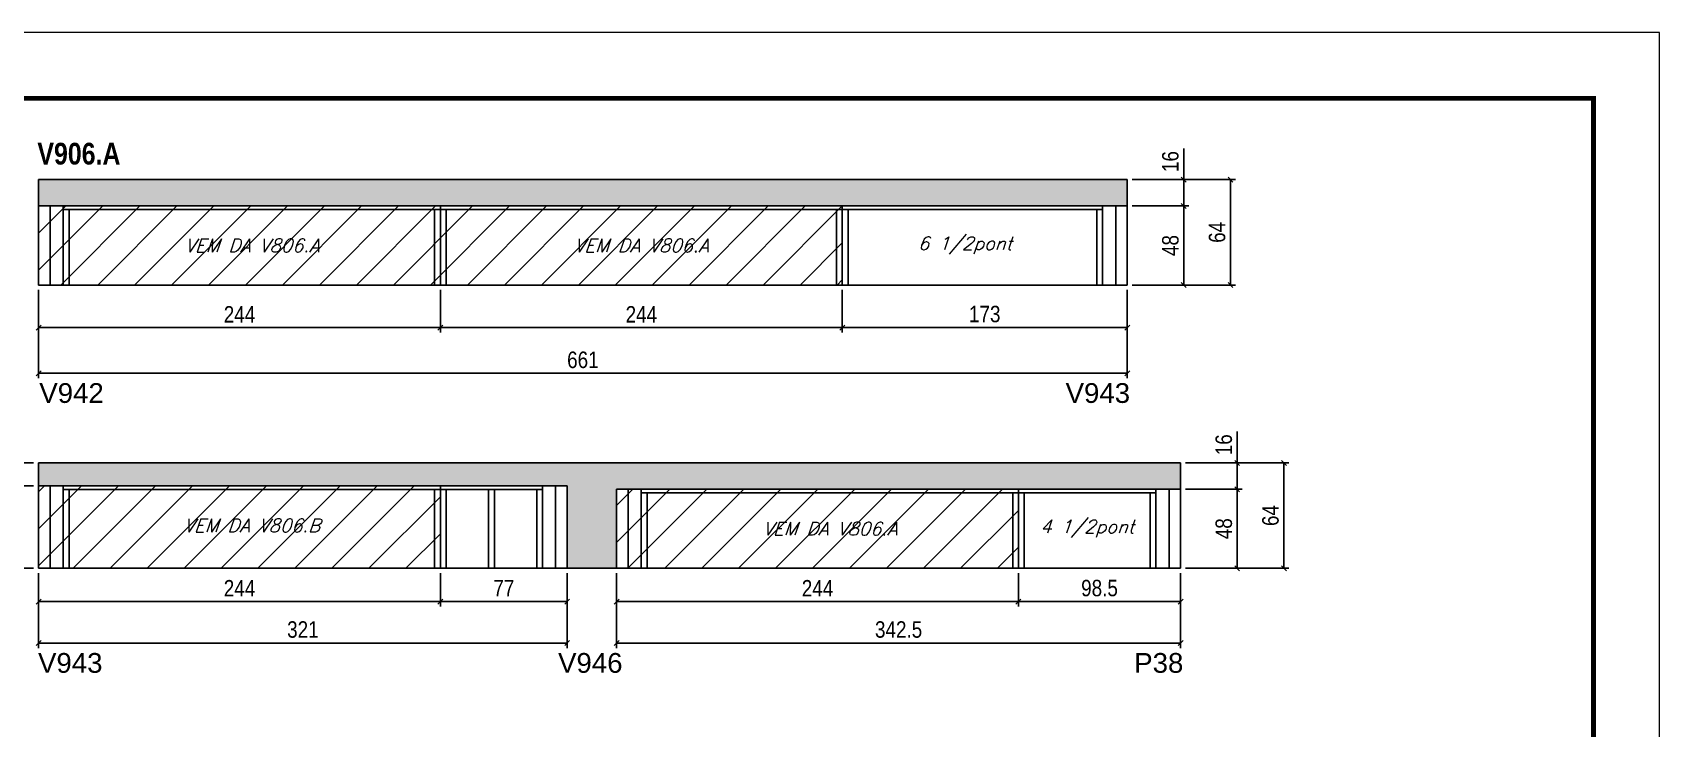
# Model space of a CAD drawing. Extents: x 3309 to 9563, y -2522 to 14608.
# Drawn here: x 5405 to 6393, y 11888 to 12311 of the extents above; entities that cross this region are included whole.
import ezdxf

# ---------------------------------------------------------------- set-up
doc = ezdxf.new("R2010")
doc.units = 0
doc.linetypes.add('DASHED', pattern=[0.75, 0.5, -0.25])
for name, color, linetype in [('5', 5, 'Continuous'), ('COTA', 241, 'Continuous'), ('NOMENCLATURA', 7, 'Continuous'), ('Painéis', 200, 'Continuous'), ('SARR_2.2x7', 40, 'Continuous'), ('SARR_3.5x7', 81, 'Continuous'), ('texto', 7, 'Continuous')]:
    doc.layers.add(name, color=color, linetype=linetype)
for name, color, linetype, lineweight in [('Folhas', 255, 'Continuous', 9), ('Hachura', 251, 'Continuous', 9), ('SARRAFO DE PRESSAO', 251, 'DASHED', 9)]:
    doc.layers.add(name, color=color, linetype=linetype, lineweight=lineweight)
doc.styles.add('COTA TECNICA', font='techl___.ttf', dxfattribs={"height": 10})
doc.styles.add('Romans', font='romans.shx')
doc.styles.get("Standard").update_dxf_attribs({"font": 'arial.ttf'})
doc.styles.add('TECNICA', font='techb___.ttf', dxfattribs={"height": 10})
doc.dimstyles.new('PAINEL', dxfattribs={"dimtxt": 10, "dimasz": 3, "dimexe": 3, "dimexo": 3, "dimgap": 3, "dimtad": 1, "dimdec": 1, "dimzin": 12, "dimdsep": 46, "dimtxsty": 'COTA TECNICA', "dimblk1": 'OBLIQUE', "dimblk2": 'OBLIQUE', "dimsah": 1, "dimcen": 0.9, "dimclrd": 4, "dimclre": 4, "dimclrt": 240, "dimadec": 1, "dimazin": 3, "dimtfac": 1, "dimtdec": 1, "dimtmove": 0, "dimatfit": 3, "dimfxl": 1, "dimtolj": 1, "dimtzin": 12, "dimarcsym": 0})

# ---------------------------------------------------------------- blocks, each defined once
blk = doc.blocks.new('9999999999')
at = {"layer": 'Folhas'}
blk.add_lwpolyline([(98138.98, 34190.21), (99623.98, 34190.21), (99623.98, 35240.21), (98138.98, 35240.21)], close=True, dxfattribs=at)
at = {"layer": 'Folhas', "color": 30, "const_width": 3}
blk.add_lwpolyline([(98213.98, 34230.21), (99583.98, 34230.21), (99583.98, 35200.21), (98213.98, 35200.21)], close=True, dxfattribs=at)
blk = doc.blocks.new('_Oblique')
at = {"color": 0, "linetype": 'ByBlock', "lineweight": -2}
blk.add_line((-0.5, -0.5), (0.5, 0.5), dxfattribs=at)
blk = doc.blocks.new('*D1391')
at = {"layer": 'COTA', "color": 4, "linetype": 'ByBlock', "lineweight": -2, "transparency": 16777216}
for p, q in [((5408.69, 12154.32), (5408.69, 12128.41)), ((5652.69, 12154.32), (5652.69, 12128.41)), ((5652.69, 12131.41), (5408.69, 12131.41))]:
    blk.add_line(p, q, dxfattribs=at)
at = {"layer": 'Defpoints', "color": 0, "linetype": 'ByBlock', "transparency": 16777216}
for p in [(5408.69, 12157.32), (5652.69, 12157.32), (5408.69, 12131.41)]:
    blk.add_point(p, dxfattribs=at)
at = {"layer": 'COTA', "color": 4, "linetype": 'ByBlock', "lineweight": -2, "transparency": 16777216, "xscale": 3, "yscale": 3, "zscale": 3, "rotation": 180}
blk.add_blockref('_Oblique', (5408.69, 12131.41), dxfattribs=at)
at = {"layer": 'COTA', "color": 4, "linetype": 'ByBlock', "lineweight": -2, "transparency": 16777216, "xscale": 3, "yscale": 3, "zscale": 3}
blk.add_blockref('_Oblique', (5652.69, 12131.41), dxfattribs=at)
at = {"layer": 'COTA', "color": 240, "linetype": 'ByBlock', "transparency": 16777216, "insert": (5530.69, 12139.48), "char_height": 10, "attachment_point": 5, "style": 'COTA TECNICA'}
blk.add_mtext('\\A1;244', dxfattribs=at)
blk = doc.blocks.new('*D1394')
at = {"layer": 'COTA', "color": 4, "linetype": 'ByBlock', "lineweight": -2, "transparency": 16777216}
for p, q in [((5408.69, 12154.32), (5408.69, 12100.7)), ((6069.69, 12154.32), (6069.69, 12100.7)), ((6069.69, 12103.7), (5408.69, 12103.7))]:
    blk.add_line(p, q, dxfattribs=at)
at = {"layer": 'Defpoints', "color": 0, "linetype": 'ByBlock', "transparency": 16777216}
for p in [(5408.69, 12157.32), (6069.69, 12157.32), (5408.69, 12103.7)]:
    blk.add_point(p, dxfattribs=at)
at = {"layer": 'COTA', "color": 4, "linetype": 'ByBlock', "lineweight": -2, "transparency": 16777216, "xscale": 3, "yscale": 3, "zscale": 3, "rotation": 180}
blk.add_blockref('_Oblique', (5408.69, 12103.7), dxfattribs=at)
at = {"layer": 'COTA', "color": 4, "linetype": 'ByBlock', "lineweight": -2, "transparency": 16777216, "xscale": 3, "yscale": 3, "zscale": 3}
blk.add_blockref('_Oblique', (6069.69, 12103.7), dxfattribs=at)
at = {"layer": 'COTA', "color": 240, "linetype": 'ByBlock', "transparency": 16777216, "insert": (5739.19, 12111.8), "char_height": 10, "attachment_point": 5, "style": 'COTA TECNICA'}
blk.add_mtext('\\A1;661', dxfattribs=at)
blk = doc.blocks.new('*D1392')
at = {"layer": 'COTA', "color": 4, "lineweight": -2, "transparency": 16777216}
for p, q in [((5652.69, 12154.32), (5652.69, 12128.41)), ((5896.69, 12154.32), (5896.69, 12128.41)), ((5652.69, 12131.41), (5896.69, 12131.41))]:
    blk.add_line(p, q, dxfattribs=at)
at = {"layer": 'Defpoints', "color": 0, "transparency": 16777216}
for p in [(5652.69, 12157.32, 0), (5896.69, 12157.32, 0), (5896.69, 12131.41)]:
    blk.add_point(p, dxfattribs=at)
at = {"layer": 'COTA', "color": 4, "lineweight": -2, "transparency": 16777216, "xscale": 3, "yscale": 3, "zscale": 3, "rotation": 180}
blk.add_blockref('_Oblique', (5652.69, 12131.41), dxfattribs=at)
at = {"layer": 'COTA', "color": 4, "lineweight": -2, "transparency": 16777216, "xscale": 3, "yscale": 3, "zscale": 3}
blk.add_blockref('_Oblique', (5896.69, 12131.41), dxfattribs=at)
at = {"layer": 'COTA', "color": 240, "transparency": 16777216, "insert": (5774.69, 12139.48), "char_height": 10, "attachment_point": 5, "style": 'COTA TECNICA'}
blk.add_mtext('\\A1;244', dxfattribs=at)
blk = doc.blocks.new('*D1393')
at = {"layer": 'COTA', "color": 4, "lineweight": -2, "transparency": 16777216}
for p, q in [((6072.69, 12221.32), (6135.41, 12221.32)), ((6132.41, 12221.32), (6132.41, 12157.32)), ((6072.69, 12157.32), (6135.41, 12157.32))]:
    blk.add_line(p, q, dxfattribs=at)
at = {"layer": 'Defpoints', "color": 0, "transparency": 16777216}
for p in [(6069.69, 12221.32, 0), (6069.69, 12157.32, 0), (6132.41, 12157.32)]:
    blk.add_point(p, dxfattribs=at)
at = {"layer": 'COTA', "color": 4, "lineweight": -2, "transparency": 16777216, "xscale": 3, "yscale": 3, "zscale": 3}
for p, rotation in [((6132.41, 12221.32), 90), ((6132.41, 12157.32), 270)]:
    blk.add_blockref('_Oblique', p, dxfattribs=dict(at, rotation=rotation))
at = {"layer": 'COTA', "color": 240, "transparency": 16777216, "insert": (6124.31, 12189.32), "char_height": 10, "attachment_point": 5, "rotation": 90, "style": 'COTA TECNICA'}
blk.add_mtext('\\A1;64', dxfattribs=at)
blk = doc.blocks.new('*D1395')
at = {"layer": 'COTA', "color": 4, "lineweight": -2, "transparency": 16777216}
for p, q in [((5896.69, 12154.32), (5896.69, 12128.41)), ((6069.69, 12154.32), (6069.69, 12128.41)), ((5896.69, 12131.41), (6069.69, 12131.41))]:
    blk.add_line(p, q, dxfattribs=at)
at = {"layer": 'Defpoints', "color": 0, "transparency": 16777216}
for p in [(5896.69, 12157.32, 0), (6069.69, 12157.32, 0), (6069.69, 12131.41)]:
    blk.add_point(p, dxfattribs=at)
at = {"layer": 'COTA', "color": 4, "lineweight": -2, "transparency": 16777216, "xscale": 3, "yscale": 3, "zscale": 3, "rotation": 180}
blk.add_blockref('_Oblique', (5896.69, 12131.41), dxfattribs=at)
at = {"layer": 'COTA', "color": 4, "lineweight": -2, "transparency": 16777216, "xscale": 3, "yscale": 3, "zscale": 3}
blk.add_blockref('_Oblique', (6069.69, 12131.41), dxfattribs=at)
at = {"layer": 'COTA', "color": 240, "transparency": 16777216, "insert": (5983.19, 12139.63), "char_height": 10, "attachment_point": 5, "style": 'COTA TECNICA'}
blk.add_mtext('\\A1;173', dxfattribs=at)
blk = doc.blocks.new('*D1396')
at = {"layer": 'COTA', "color": 4, "lineweight": -2, "transparency": 16777216}
for p, q in [((6072.69, 12205.32), (6107.05, 12205.32)), ((6104.05, 12205.32), (6104.05, 12157.32)), ((6072.69, 12157.32), (6107.05, 12157.32))]:
    blk.add_line(p, q, dxfattribs=at)
at = {"layer": 'Defpoints', "color": 0, "transparency": 16777216}
for p in [(6069.69, 12205.32, 0), (6069.69, 12157.32, 0), (6104.05, 12157.32)]:
    blk.add_point(p, dxfattribs=at)
at = {"layer": 'COTA', "color": 4, "lineweight": -2, "transparency": 16777216, "xscale": 3, "yscale": 3, "zscale": 3}
for p, rotation in [((6104.05, 12205.32), 90), ((6104.05, 12157.32), 270)]:
    blk.add_blockref('_Oblique', p, dxfattribs=dict(at, rotation=rotation))
at = {"layer": 'COTA', "color": 240, "transparency": 16777216, "insert": (6095.95, 12181.32), "char_height": 10, "attachment_point": 5, "rotation": 90, "style": 'COTA TECNICA'}
blk.add_mtext('\\A1;48', dxfattribs=at)
blk = doc.blocks.new('*D1397')
at = {"layer": 'COTA', "color": 4, "lineweight": -2, "transparency": 16777216}
for p, q in [((6104.05, 12221.32), (6104.05, 12240.34)), ((6072.69, 12221.32), (6107.05, 12221.32)), ((6104.05, 12205.32), (6104.05, 12221.32)), ((6072.69, 12205.32), (6107.05, 12205.32))]:
    blk.add_line(p, q, dxfattribs=at)
at = {"layer": 'Defpoints', "color": 0, "transparency": 16777216}
for p in [(6069.69, 12221.32, 0), (6104.05, 12221.32), (6069.69, 12205.32, 0)]:
    blk.add_point(p, dxfattribs=at)
at = {"layer": 'COTA', "color": 4, "lineweight": -2, "transparency": 16777216, "xscale": 3, "yscale": 3, "zscale": 3}
for p, rotation in [((6104.05, 12221.32), 90), ((6104.05, 12205.32), 270)]:
    blk.add_blockref('_Oblique', p, dxfattribs=dict(at, rotation=rotation))
at = {"layer": 'COTA', "color": 240, "transparency": 16777216, "insert": (6095.95, 12232.33), "char_height": 10, "attachment_point": 5, "rotation": 90, "style": 'COTA TECNICA'}
blk.add_mtext('\\A1;16', dxfattribs=at)
blk = doc.blocks.new('*D1398')
at = {"layer": 'COTA', "color": 4, "linetype": 'ByBlock', "lineweight": -2, "transparency": 16777216}
for p, q in [((5408.69, 11982.25), (5408.69, 11936.76)), ((5729.65, 11982.25), (5729.65, 11936.76)), ((5729.65, 11939.76), (5408.69, 11939.76))]:
    blk.add_line(p, q, dxfattribs=at)
at = {"layer": 'Defpoints', "color": 0, "linetype": 'ByBlock', "transparency": 16777216}
for p in [(5408.69, 11985.25), (5729.65, 11985.25), (5408.69, 11939.76)]:
    blk.add_point(p, dxfattribs=at)
at = {"layer": 'COTA', "color": 4, "linetype": 'ByBlock', "lineweight": -2, "transparency": 16777216, "xscale": 3, "yscale": 3, "zscale": 3, "rotation": 180}
blk.add_blockref('_Oblique', (5408.69, 11939.76), dxfattribs=at)
at = {"layer": 'COTA', "color": 4, "linetype": 'ByBlock', "lineweight": -2, "transparency": 16777216, "xscale": 3, "yscale": 3, "zscale": 3}
blk.add_blockref('_Oblique', (5729.65, 11939.76), dxfattribs=at)
at = {"layer": 'COTA', "color": 240, "linetype": 'ByBlock', "transparency": 16777216, "insert": (5569.17, 11947.97), "char_height": 10, "attachment_point": 5, "style": 'COTA TECNICA'}
blk.add_mtext('\\A1;321', dxfattribs=at)
blk = doc.blocks.new('*D1399')
at = {"layer": 'COTA', "color": 4, "lineweight": -2, "transparency": 16777216}
for p, q in [((5408.69, 11982.25), (5408.69, 11962.01)), ((5652.69, 11982.25), (5652.69, 11962.01)), ((5408.69, 11965.01), (5652.69, 11965.01))]:
    blk.add_line(p, q, dxfattribs=at)
at = {"layer": 'Defpoints', "color": 0, "transparency": 16777216}
for p in [(5408.69, 11985.25), (5652.69, 11985.25), (5652.69, 11965.01)]:
    blk.add_point(p, dxfattribs=at)
at = {"layer": 'COTA', "color": 4, "lineweight": -2, "transparency": 16777216, "xscale": 3, "yscale": 3, "zscale": 3, "rotation": 180}
blk.add_blockref('_Oblique', (5408.69, 11965.01), dxfattribs=at)
at = {"layer": 'COTA', "color": 4, "lineweight": -2, "transparency": 16777216, "xscale": 3, "yscale": 3, "zscale": 3}
blk.add_blockref('_Oblique', (5652.69, 11965.01), dxfattribs=at)
at = {"layer": 'COTA', "color": 240, "transparency": 16777216, "insert": (5530.69, 11973.08), "char_height": 10, "attachment_point": 5, "style": 'COTA TECNICA'}
blk.add_mtext('\\A1;244', dxfattribs=at)
blk = doc.blocks.new('*D1400')
at = {"layer": 'COTA', "color": 4, "lineweight": -2, "transparency": 16777216}
for p, q in [((5652.69, 11982.25), (5652.69, 11962.01)), ((5729.65, 11982.25), (5729.65, 11962.01)), ((5652.69, 11965.01), (5729.65, 11965.01))]:
    blk.add_line(p, q, dxfattribs=at)
at = {"layer": 'Defpoints', "color": 0, "transparency": 16777216}
for p in [(5652.69, 11985.25), (5729.65, 11985.25), (5729.65, 11965.01)]:
    blk.add_point(p, dxfattribs=at)
at = {"layer": 'COTA', "color": 4, "lineweight": -2, "transparency": 16777216, "xscale": 3, "yscale": 3, "zscale": 3, "rotation": 180}
blk.add_blockref('_Oblique', (5652.69, 11965.01), dxfattribs=at)
at = {"layer": 'COTA', "color": 4, "lineweight": -2, "transparency": 16777216, "xscale": 3, "yscale": 3, "zscale": 3}
blk.add_blockref('_Oblique', (5729.65, 11965.01), dxfattribs=at)
at = {"layer": 'COTA', "color": 240, "transparency": 16777216, "insert": (5691.17, 11973.08), "char_height": 10, "attachment_point": 5, "style": 'COTA TECNICA'}
blk.add_mtext('\\A1;77', dxfattribs=at)
blk = doc.blocks.new('*D1401')
at = {"layer": 'COTA', "color": 4, "linetype": 'ByBlock', "lineweight": -2, "transparency": 16777216}
for p, q in [((5759.65, 11982.25), (5759.65, 11936.76)), ((6102.12, 11982.25), (6102.12, 11936.76)), ((6102.12, 11939.76), (5759.65, 11939.76))]:
    blk.add_line(p, q, dxfattribs=at)
at = {"layer": 'Defpoints', "color": 0, "linetype": 'ByBlock', "transparency": 16777216}
for p in [(5759.65, 11985.25), (6102.12, 11985.25), (5759.65, 11939.76)]:
    blk.add_point(p, dxfattribs=at)
at = {"layer": 'COTA', "color": 4, "linetype": 'ByBlock', "lineweight": -2, "transparency": 16777216, "xscale": 3, "yscale": 3, "zscale": 3, "rotation": 180}
blk.add_blockref('_Oblique', (5759.65, 11939.76), dxfattribs=at)
at = {"layer": 'COTA', "color": 4, "linetype": 'ByBlock', "lineweight": -2, "transparency": 16777216, "xscale": 3, "yscale": 3, "zscale": 3}
blk.add_blockref('_Oblique', (6102.12, 11939.76), dxfattribs=at)
at = {"layer": 'COTA', "color": 240, "linetype": 'ByBlock', "transparency": 16777216, "insert": (5930.88, 11947.97), "char_height": 10, "attachment_point": 5, "style": 'COTA TECNICA'}
blk.add_mtext('\\A1;342.5', dxfattribs=at)
blk = doc.blocks.new('*D1402')
at = {"layer": 'COTA', "color": 4, "lineweight": -2, "transparency": 16777216}
for p, q in [((5759.65, 11982.25), (5759.65, 11962.01)), ((6003.65, 11982.25), (6003.65, 11962.01)), ((5759.65, 11965.01), (6003.65, 11965.01))]:
    blk.add_line(p, q, dxfattribs=at)
at = {"layer": 'Defpoints', "color": 0, "transparency": 16777216}
for p in [(5759.65, 11985.25), (6003.65, 11985.25), (6003.65, 11965.01)]:
    blk.add_point(p, dxfattribs=at)
at = {"layer": 'COTA', "color": 4, "lineweight": -2, "transparency": 16777216, "xscale": 3, "yscale": 3, "zscale": 3, "rotation": 180}
blk.add_blockref('_Oblique', (5759.65, 11965.01), dxfattribs=at)
at = {"layer": 'COTA', "color": 4, "lineweight": -2, "transparency": 16777216, "xscale": 3, "yscale": 3, "zscale": 3}
blk.add_blockref('_Oblique', (6003.65, 11965.01), dxfattribs=at)
at = {"layer": 'COTA', "color": 240, "transparency": 16777216, "insert": (5881.65, 11973.08), "char_height": 10, "attachment_point": 5, "style": 'COTA TECNICA'}
blk.add_mtext('\\A1;244', dxfattribs=at)
blk = doc.blocks.new('*D1403')
at = {"layer": 'COTA', "color": 4, "lineweight": -2, "transparency": 16777216}
for p, q in [((6003.65, 11982.25), (6003.65, 11962.01)), ((6102.12, 11982.25), (6102.12, 11962.01)), ((6003.65, 11965.01), (6102.12, 11965.01))]:
    blk.add_line(p, q, dxfattribs=at)
at = {"layer": 'Defpoints', "color": 0, "transparency": 16777216}
for p in [(6003.65, 11985.25), (6102.12, 11985.25), (6102.12, 11965.01)]:
    blk.add_point(p, dxfattribs=at)
at = {"layer": 'COTA', "color": 4, "lineweight": -2, "transparency": 16777216, "xscale": 3, "yscale": 3, "zscale": 3, "rotation": 180}
blk.add_blockref('_Oblique', (6003.65, 11965.01), dxfattribs=at)
at = {"layer": 'COTA', "color": 4, "lineweight": -2, "transparency": 16777216, "xscale": 3, "yscale": 3, "zscale": 3}
blk.add_blockref('_Oblique', (6102.12, 11965.01), dxfattribs=at)
at = {"layer": 'COTA', "color": 240, "transparency": 16777216, "insert": (6052.88, 11973.15), "char_height": 10, "attachment_point": 5, "style": 'COTA TECNICA'}
blk.add_mtext('\\A1;98.5', dxfattribs=at)
blk = doc.blocks.new('*D1404')
at = {"layer": 'COTA', "color": 4, "lineweight": -2, "transparency": 16777216}
for p, q in [((6105.12, 12049.25), (6167.83, 12049.25)), ((6164.83, 12049.25), (6164.83, 11985.25)), ((6105.12, 11985.25), (6167.83, 11985.25))]:
    blk.add_line(p, q, dxfattribs=at)
at = {"layer": 'Defpoints', "color": 0, "transparency": 16777216}
for p in [(6102.12, 12049.25, 0), (6102.12, 11985.25, 0), (6164.83, 11985.25)]:
    blk.add_point(p, dxfattribs=at)
at = {"layer": 'COTA', "color": 4, "lineweight": -2, "transparency": 16777216, "xscale": 3, "yscale": 3, "zscale": 3}
for p, rotation in [((6164.83, 12049.25), 90), ((6164.83, 11985.25), 270)]:
    blk.add_blockref('_Oblique', p, dxfattribs=dict(at, rotation=rotation))
at = {"layer": 'COTA', "color": 240, "transparency": 16777216, "insert": (6156.73, 12017.25), "char_height": 10, "attachment_point": 5, "rotation": 90, "style": 'COTA TECNICA'}
blk.add_mtext('\\A1;64', dxfattribs=at)
blk = doc.blocks.new('*D1405')
at = {"layer": 'COTA', "color": 4, "lineweight": -2, "transparency": 16777216}
for p, q in [((6105.12, 12033.25), (6139.47, 12033.25)), ((6136.47, 12033.25), (6136.47, 11985.25)), ((6105.12, 11985.25), (6139.47, 11985.25))]:
    blk.add_line(p, q, dxfattribs=at)
at = {"layer": 'Defpoints', "color": 0, "transparency": 16777216}
for p in [(6102.12, 12033.25, 0), (6102.12, 11985.25, 0), (6136.47, 11985.25)]:
    blk.add_point(p, dxfattribs=at)
at = {"layer": 'COTA', "color": 4, "lineweight": -2, "transparency": 16777216, "xscale": 3, "yscale": 3, "zscale": 3}
for p, rotation in [((6136.47, 12033.25), 90), ((6136.47, 11985.25), 270)]:
    blk.add_blockref('_Oblique', p, dxfattribs=dict(at, rotation=rotation))
at = {"layer": 'COTA', "color": 240, "transparency": 16777216, "insert": (6128.38, 12009.25), "char_height": 10, "attachment_point": 5, "rotation": 90, "style": 'COTA TECNICA'}
blk.add_mtext('\\A1;48', dxfattribs=at)
blk = doc.blocks.new('*D1406')
at = {"layer": 'COTA', "color": 4, "lineweight": -2, "transparency": 16777216}
for p, q in [((6136.47, 12049.25), (6136.47, 12068.26)), ((6105.12, 12049.25), (6139.47, 12049.25)), ((6136.47, 12033.25), (6136.47, 12049.25)), ((6105.12, 12033.25), (6139.47, 12033.25))]:
    blk.add_line(p, q, dxfattribs=at)
at = {"layer": 'Defpoints', "color": 0, "transparency": 16777216}
for p in [(6102.12, 12049.25, 0), (6136.47, 12049.25), (6102.12, 12033.25, 0)]:
    blk.add_point(p, dxfattribs=at)
at = {"layer": 'COTA', "color": 4, "lineweight": -2, "transparency": 16777216, "xscale": 3, "yscale": 3, "zscale": 3}
for p, rotation in [((6136.47, 12049.25), 90), ((6136.47, 12033.25), 270)]:
    blk.add_blockref('_Oblique', p, dxfattribs=dict(at, rotation=rotation))
at = {"layer": 'COTA', "color": 240, "transparency": 16777216, "insert": (6128.37, 12060.26), "char_height": 10, "attachment_point": 5, "rotation": 90, "style": 'COTA TECNICA'}
blk.add_mtext('\\A1;16', dxfattribs=at)
blk = doc.blocks.new('*D1407')
at = {"layer": 'COTA', "color": 4, "lineweight": -2, "transparency": 16777216}
for p, q in [((5405.69, 12035.25), (5389.46, 12035.25)), ((5392.46, 12035.25), (5392.46, 11985.25)), ((5405.69, 11985.25), (5389.46, 11985.25))]:
    blk.add_line(p, q, dxfattribs=at)
at = {"layer": 'Defpoints', "color": 0, "transparency": 16777216}
for p in [(5408.69, 12035.25, 0), (5392.46, 11985.25), (5408.69, 11985.25, 0)]:
    blk.add_point(p, dxfattribs=at)
at = {"layer": 'COTA', "color": 4, "lineweight": -2, "transparency": 16777216, "xscale": 3, "yscale": 3, "zscale": 3}
for p, rotation in [((5392.46, 12035.25), 90), ((5392.46, 11985.25), 270)]:
    blk.add_blockref('_Oblique', p, dxfattribs=dict(at, rotation=rotation))
at = {"layer": 'COTA', "color": 240, "transparency": 16777216, "insert": (5384.35, 12010.25), "char_height": 10, "attachment_point": 5, "rotation": 90, "style": 'COTA TECNICA'}
blk.add_mtext('\\A1;50', dxfattribs=at)
blk = doc.blocks.new('*D1408')
at = {"layer": 'COTA', "color": 4, "lineweight": -2, "transparency": 16777216}
for p, q in [((5392.46, 12049.25), (5392.46, 12068.37)), ((5405.69, 12049.25), (5389.46, 12049.25)), ((5392.46, 12035.25), (5392.46, 12049.25)), ((5405.69, 12035.25), (5389.46, 12035.25))]:
    blk.add_line(p, q, dxfattribs=at)
at = {"layer": 'Defpoints', "color": 0, "transparency": 16777216}
for p in [(5392.46, 12049.25), (5408.69, 12049.25, 0), (5408.69, 12035.25, 0)]:
    blk.add_point(p, dxfattribs=at)
at = {"layer": 'COTA', "color": 4, "lineweight": -2, "transparency": 16777216, "xscale": 3, "yscale": 3, "zscale": 3}
for p, rotation in [((5392.46, 12049.25), 90), ((5392.46, 12035.25), 270)]:
    blk.add_blockref('_Oblique', p, dxfattribs=dict(at, rotation=rotation))
at = {"layer": 'COTA', "color": 240, "transparency": 16777216, "insert": (5384.39, 12060.31), "char_height": 10, "attachment_point": 5, "rotation": 90, "style": 'COTA TECNICA'}
blk.add_mtext('\\A1;14', dxfattribs=at)

msp = doc.modelspace()

# ---------------------------------------------------------------- hatches: boundary and pattern name
at = {"layer": 'COTA'}
h = msp.add_hatch(dxfattribs=at)
h.set_pattern_fill('AR-CONC', color=256, scale=0.03)
h.set_pattern_definition([(50, (-1518.0494, -1054.6826), (5.4655401, -0.4781726), [0.5715, -6.2865]), (355, (-1518.0494, -1054.6826), (-1.0573026, 5.7317054), [0.4572, -5.0292175]), (100.451445, (-1517.594, -1054.7224), (4.4082374, 5.2535326), [0.4857003, -5.3427073]), (46.1842, (-1518.0494, -1053.1586), (8.1323712, -1.2612698), [0.85725, -9.42975]), (96.63556, (-1517.372, -1053.264), (7.122124, 7.4227837), [0.7285507, -8.0140682]), (351.18415, (-1518.049, -1053.1586), (7.122124, 7.4227837), [0.685799, -7.543792]), (21, (-1517.2874, -1053.5396), (4.5484317, -3.067956), [0.5715, -6.2865]), (326, (-1517.2874, -1053.5396), (1.8540609, 5.525639), [0.4572, -5.0292]), (71.451445, (-1516.9084, -1053.795), (6.4024926, 2.457683), [0.4857003, -5.3426981]), (37.5, (-1518.0494, -1054.6826), (0.0926581, 2.53665117), [0, -4.96824, 0, -5.1054, 0, -5.04825]), (7.5, (-1518.0494, -1054.6826), (2.00458988, 3.00541724), [0, -2.91084, 0, -4.85394, 0, -1.92405]), (327.5, (-1519.7486, -1054.6826), (4.06771786, -0.17186232), [0, -1.905, 0, -5.9436, 0, -7.8867]), (317.5, (-1520.5106, -1054.6826), (4.44387544, 0.7627947), [0, -2.4765, 0, -3.94716, 0, -5.6007])])
h.paths.add_polyline_path([(6069.69, 12205.32), (6069.69, 12221.32), (5408.69, 12221.32), (5408.69, 12205.32)])
h = msp.add_hatch(dxfattribs=at)
h.set_pattern_fill('AR-CONC', color=256, scale=0.03)
h.set_pattern_definition([(50, (0, -6.5714), (5.46554, -0.4781726), [0.5715, -6.2865]), (355, (0, -6.5714), (-1.0573026, 5.7317054), [0.4572, -5.0292175]), (100.451445, (0.4555, -6.611), (4.4082374, 5.2535326), [0.4857003, -5.3427073]), (46.1842, (0, -5.0474), (8.1323712, -1.26127), [0.85725, -9.42975]), (96.63556, (0.678, -5.1525), (7.122124, 7.4227837), [0.7285507, -8.014068]), (351.18415, (0, -5.047), (7.122124, 7.422784), [0.685799, -7.543792]), (21, (0.762, -5.4284), (4.5484317, -3.067956), [0.5715, -6.2865]), (326, (0.762, -5.4284), (1.8540609, 5.525639), [0.4572, -5.0292]), (71.451445, (1.141, -5.684), (6.4024926, 2.457683), [0.4857003, -5.3426981]), (37.5, (0, -6.5714), (0.0926581, 2.53665117), [0, -4.96824, 0, -5.1054, 0, -5.04825]), (7.5, (0, -6.5714), (2.0045899, 3.00541724), [0, -2.91084, 0, -4.85394, 0, -1.92405]), (327.5, (-1.6993, -6.5714), (4.06771786, -0.17186232), [0, -1.905, 0, -5.9436, 0, -7.8867]), (317.5, (-2.4613, -6.5714), (4.4438754, 0.7627947), [0, -2.4765, 0, -3.94716, 0, -5.6007])])
h.paths.add_polyline_path([(5759.65, 12033.25), (6102.12, 12033.25), (6102.12, 12049.25), (5408.69, 12049.25), (5408.69, 12035.25), (5729.65, 12035.25), (5729.65, 11985.25), (5759.65, 11985.25)])
at = {"layer": 'Hachura'}
h = msp.add_hatch(dxfattribs=at)
h.set_pattern_fill('ANSI31', color=256, scale=5)
h.paths.add_polyline_path([(5652.69, 12205.32), (5408.69, 12205.32), (5408.69, 12157.32), (5652.69, 12157.32)])
h.paths.add_polyline_path([(5896.69, 12205.32), (5652.69, 12205.32), (5652.69, 12157.32), (5896.69, 12157.32)])
h.paths.add_polyline_path([(5652.69, 12035.25), (5408.69, 12035.25), (5408.69, 11985.25), (5652.69, 11985.25)])
h.paths.add_polyline_path([(6003.65, 12033.25), (5759.65, 12033.25), (5759.65, 11985.25), (6003.65, 11985.25)])

# ---------------------------------------------------------------- linework, layer by layer
at = {"layer": 'COTA'}
for p, q in [((5408.69, 12205.32, 0), (5408.69, 12221.32, 0)), ((5408.69, 12221.32, 0), (6069.69, 12221.32, 0)), ((6069.69, 12205.32, 0), (6069.69, 12221.32, 0)), ((5408.69, 12049.25, 0), (5408.69, 12035.25, 0)), ((5408.69, 12049.25, 0), (6102.12, 12049.25, 0)), ((6102.12, 12049.25, 0), (6102.12, 12033.25, 0)), ((5729.65, 11985.25, 0), (5759.65, 11985.25, 0))]:
    msp.add_line(p, q, dxfattribs=at)
at = {"layer": 'Painéis', "linetype": 'ByBlock'}
for p, q in [((6069.69, 12205.32, 0), (5408.69, 12205.32, 0)), ((5408.69, 12157.32, 0), (5408.69, 12205.32, 0)), ((5652.69, 12157.32, 0), (5652.69, 12205.32, 0)), ((5896.69, 12157.32, 0), (5896.69, 12205.32, 0)), ((6069.69, 12157.32, 0), (6069.69, 12205.32, 0)), ((6069.69, 12157.32, 0), (5408.69, 12157.32, 0)), ((5729.65, 12035.25, 0), (5408.69, 12035.25, 0)), ((5408.69, 11985.25, 0), (5408.69, 12035.25, 0)), ((5652.69, 11985.25, 0), (5652.69, 12035.25, 0)), ((5729.65, 11985.25, 0), (5729.65, 12035.25, 0)), ((6102.12, 12033.25, 0), (5759.65, 12033.25, 0)), ((5759.65, 11985.25, 0), (5759.65, 12033.25, 0)), ((6003.65, 11985.25, 0), (6003.65, 12033.25, 0)), ((6102.12, 11985.25, 0), (6102.12, 12033.25, 0)), ((5729.65, 11985.25, 0), (5408.69, 11985.25, 0)), ((6102.12, 11985.25, 0), (5759.65, 11985.25, 0))]:
    msp.add_line(p, q, dxfattribs=at)
at = {"layer": 'SARR_2.2x7', "linetype": 'Continuous'}
for p, q in [((5415.69, 12157.32, 0), (5415.69, 12205.32, 0)), ((5652.69, 12203.12, 0), (5423.69, 12203.12, 0)), ((5896.69, 12203.12, 0), (5652.69, 12203.12, 0)), ((6054.69, 12203.12, 0), (5896.69, 12203.12, 0)), ((6062.69, 12157.32, 0), (6062.69, 12205.32, 0)), ((5415.69, 11985.25, 0), (5415.69, 12035.25, 0)), ((5652.69, 12033.05, 0), (5423.69, 12033.05, 0)), ((5714.65, 12033.05, 0), (5652.69, 12033.05, 0)), ((5722.65, 11985.25, 0), (5722.65, 12035.25, 0)), ((5766.65, 11985.25, 0), (5766.65, 12033.25, 0)), ((6095.12, 11985.25, 0), (6095.12, 12033.25, 0)), ((6003.65, 12031.05, 0), (5774.65, 12031.05, 0)), ((6087.12, 12031.05, 0), (6003.65, 12031.05, 0))]:
    msp.add_line(p, q, dxfattribs=at)
at = {"layer": 'SARR_3.5x7'}
for p, q in [((5423.69, 12205.32, 0), (5423.69, 12157.32, 0)), ((5427.19, 12203.12, 0), (5427.19, 12157.32, 0)), ((5649.19, 12203.12, 0), (5649.19, 12157.32, 0)), ((5656.19, 12203.12, 0), (5656.19, 12157.32, 0)), ((5893.19, 12203.12, 0), (5893.19, 12157.32, 0)), ((5900.19, 12203.12, 0), (5900.19, 12157.32, 0)), ((6051.19, 12203.12, 0), (6051.19, 12157.32, 0)), ((6054.69, 12205.32, 0), (6054.69, 12157.32, 0)), ((5423.69, 12035.25, 0), (5423.69, 11985.25, 0)), ((5427.19, 12033.05, 0), (5427.19, 11985.25, 0)), ((5649.19, 12033.05, 0), (5649.19, 11985.25, 0)), ((5656.19, 12033.05, 0), (5656.19, 11985.25, 0)), ((5681.97, 12033.05, 0), (5681.97, 11985.25, 0)), ((5685.47, 12033.05, 0), (5685.47, 11985.25, 0)), ((5711.15, 12033.05, 0), (5711.15, 11985.25, 0)), ((5714.65, 12035.25, 0), (5714.65, 11985.25, 0)), ((5774.65, 12033.25, 0), (5774.65, 11985.25, 0)), ((6087.12, 12033.25, 0), (6087.12, 11985.25, 0)), ((5778.15, 12031.05, 0), (5778.15, 11985.25, 0)), ((6000.15, 12031.05, 0), (6000.15, 11985.25, 0)), ((6007.15, 12031.05, 0), (6007.15, 11985.25, 0)), ((6083.62, 12031.05, 0), (6083.62, 11985.25, 0))]:
    msp.add_line(p, q, dxfattribs=at)

# ---------------------------------------------------------------- block references
at = {"layer": 'SARRAFO DE PRESSAO', "color": 6, "linetype": 'ByBlock'}
msp.add_blockref('9999999999', (-93231.11, -22929.5), dxfattribs=at)

# ---------------------------------------------------------------- texts
at = {"layer": '5', "linetype": 'Continuous'}
for s, rotation, p in [('V942', 0.00004, (5409.14, 12085.69, 0)), ('V943', 0.00004, (6032.29, 12085.69, 0)), ('V943', 359.99996, (5408.36, 11921.74, 0)), ('V946', 359.99996, (5724.12, 11921.74, 0)), ('P38', 359.99996, (6073.96, 11921.74, 0))]:
    msp.add_text(s, height=12, rotation=rotation, dxfattribs=at).set_placement(p)
at = {"layer": 'NOMENCLATURA', "style": 'TECNICA'}
msp.add_text('V906.A', height=13.2, dxfattribs=at).set_placement((5407.97, 12230.51, 0))
at = {"layer": 'texto', "color": 2, "char_height": 8, "attachment_point": 5, "style": 'Romans'}
for s, insert in [('{\\Q19;\\C256;VEM DA V806.A}', (5538.19, 12181.32, 0)), ('{\\Q19;\\C256;VEM DA V806.A}', (5774.69, 12181.32, 0)), ('{\\Q19;\\C256;6 1/2pont}', (5971.19, 12181.32, 0)), ('{\\Q19;\\C256;VEM DA V806.B}', (5538.19, 12011.25, 0)), ('{\\Q19;\\C256;VEM DA V806.A}', (5889.15, 12009.25, 0)), ('{\\Q19;\\C256;4 1/2pont}', (6045.38, 12009.25, 0))]:
    msp.add_mtext(s, dxfattribs=dict(at, insert=insert))

# ---------------------------------------------------------------- dimensions: what is measured, and where the dimension line sits
at = {"layer": 'COTA'}
for base, p1, p2, picture, middle in [((6104.05, 12221.32), (6069.69, 12205.32, 0), (6069.69, 12221.32, 0), '*D1397', (6095.95, 12232.33)), ((6132.41, 12157.32), (6069.69, 12221.32, 0), (6069.69, 12157.32, 0), '*D1393', (6124.31, 12189.32)), ((6104.05, 12157.32), (6069.69, 12205.32, 0), (6069.69, 12157.32, 0), '*D1396', (6095.95, 12181.32)), ((5392.46, 12049.25), (5408.69, 12035.25, 0), (5408.69, 12049.25, 0), '*D1408', (5384.39, 12060.31)), ((6136.47, 12049.25), (6102.12, 12033.25, 0), (6102.12, 12049.25, 0), '*D1406', (6128.37, 12060.26)), ((6164.83, 11985.25), (6102.12, 12049.25, 0), (6102.12, 11985.25, 0), '*D1404', (6156.73, 12017.25)), ((5392.46, 11985.25), (5408.69, 12035.25, 0), (5408.69, 11985.25, 0), '*D1407', (5384.35, 12010.25)), ((6136.47, 11985.25), (6102.12, 12033.25, 0), (6102.12, 11985.25, 0), '*D1405', (6128.38, 12009.25))]:
    dim = msp.add_linear_dim(base=base, p1=p1, p2=p2, angle=90, dimstyle='PAINEL', dxfattribs=at)
    dim.commit()
    dim.dimension.update_dxf_attribs({"geometry": picture, "text_midpoint": middle})
at = {"layer": 'COTA', "linetype": 'ByBlock'}
dim = msp.add_linear_dim(base=(5408.69, 12131.41, 0), p1=(5652.69, 12157.32, 0), p2=(5408.69, 12157.32, 0), angle=180, dimstyle='PAINEL', override={"dimtmove": 1}, dxfattribs=at)
dim.commit()
dim.dimension.update_dxf_attribs({"geometry": '*D1391', "text_midpoint": (5530.69, 12139.48, 0)})
for base, p1, p2, picture, middle in [((5408.69, 12103.7, 0), (6069.69, 12157.32, 0), (5408.69, 12157.32, 0), '*D1394', (5739.19, 12111.8, 0)), ((5408.69, 11939.76, 0), (5729.65, 11985.25, 0), (5408.69, 11985.25, 0), '*D1398', (5569.17, 11947.97, 0)), ((5759.65, 11939.76, 0), (6102.12, 11985.25, 0), (5759.65, 11985.25, 0), '*D1401', (5930.88, 11947.97, 0))]:
    dim = msp.add_linear_dim(base=base, p1=p1, p2=p2, angle=180, dimstyle='PAINEL', dxfattribs=at)
    dim.commit()
    dim.dimension.update_dxf_attribs({"geometry": picture, "text_midpoint": middle})
at = {"layer": 'COTA'}
for base, p1, p2, picture, middle in [((5896.69, 12131.41), (5652.69, 12157.32, 0), (5896.69, 12157.32, 0), '*D1392', (5774.69, 12139.48)), ((6069.69, 12131.41), (5896.69, 12157.32, 0), (6069.69, 12157.32, 0), '*D1395', (5983.19, 12139.63)), ((5652.69, 11965.01, 0), (5408.69, 11985.25, 0), (5652.69, 11985.25, 0), '*D1399', (5530.69, 11973.08, 0)), ((6003.65, 11965.01, 0), (5759.65, 11985.25, 0), (6003.65, 11985.25, 0), '*D1402', (5881.65, 11973.08, 0))]:
    dim = msp.add_linear_dim(base=base, p1=p1, p2=p2, dimstyle='PAINEL', dxfattribs=at)
    dim.commit()
    dim.dimension.update_dxf_attribs({"geometry": picture, "text_midpoint": middle})
for base, p1, p2, picture, middle in [((5729.65, 11965.01, 0), (5652.69, 11985.25, 0), (5729.65, 11985.25, 0), '*D1400', (5691.17, 11973.08, 0)), ((6102.12, 11965.01, 0), (6003.65, 11985.25, 0), (6102.12, 11985.25, 0), '*D1403', (6052.88, 11973.15, 0))]:
    dim = msp.add_linear_dim(base=base, p1=p1, p2=p2, dimstyle='PAINEL', override={"dimtmove": 1}, dxfattribs=at)
    dim.commit()
    dim.dimension.update_dxf_attribs({"geometry": picture, "text_midpoint": middle})

doc.saveas('drawing.dxf')
